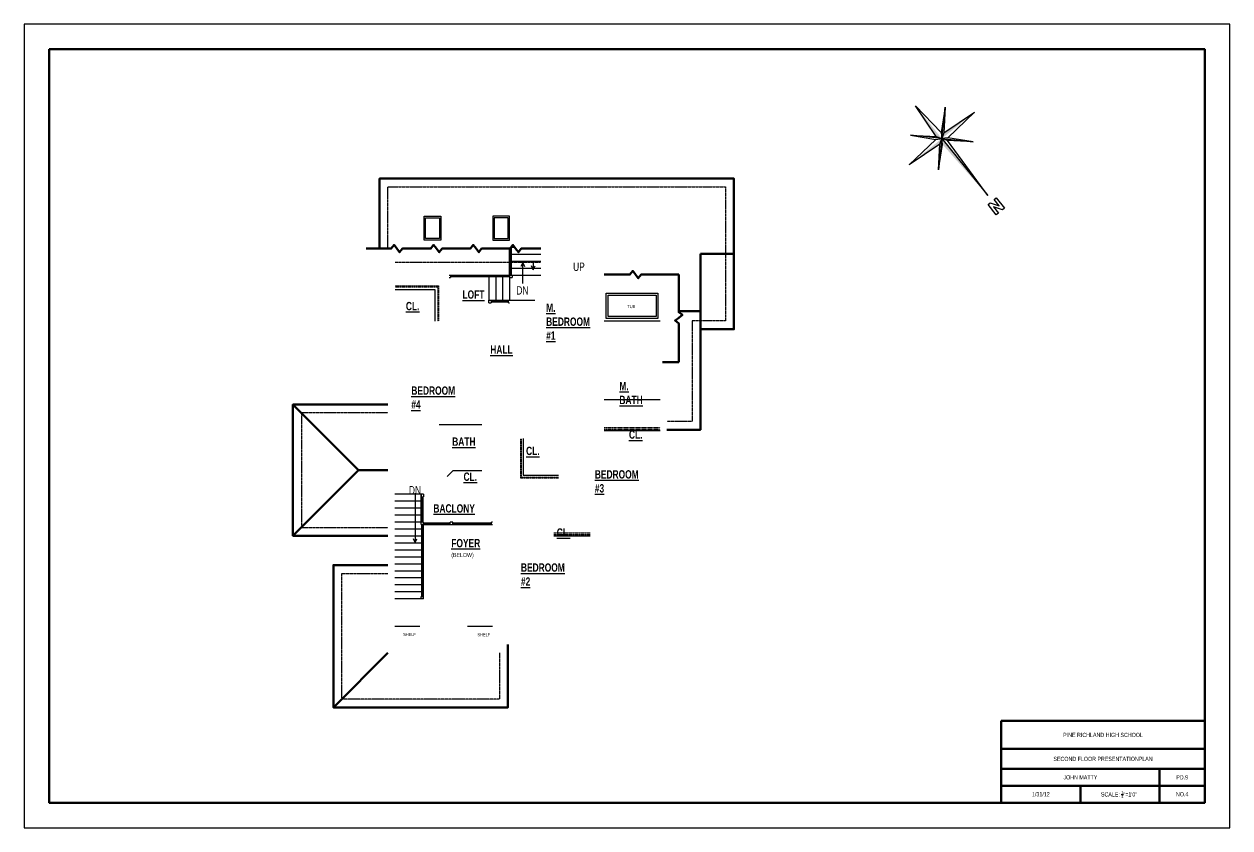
# Model space of a CAD drawing. Header units: inches. Extents: x 43 to 7578, y 1297 to 3809.
# Drawn here: x 1979 to 3707, y 2657 to 3809 of the extents above; entities that cross this region are included whole.
import ezdxf

# ---------------------------------------------------------------- set-up
doc = ezdxf.new("R2010")
doc.units = ezdxf.units.IN
doc.header["$LTSCALE"] = 0.5
doc.header["$MEASUREMENT"] = 0
doc.linetypes.add('DASHED', pattern=[0.75, 0.5, -0.25])
doc.linetypes.add('HIDDEN2', pattern=[0.1875, 0.125, -0.0625])
doc.layers.add('A-Anno-Note', color=231, linetype='Continuous', lineweight=25)
doc.layers.add('P-Flor-Fixt', color=131, linetype='Continuous', lineweight=25)
doc.styles.add('Annotative', font='romans.shx', dxfattribs={"width": 0.75})
doc.styles.get("Standard").update_dxf_attribs({"font": 'romans.shx', "width": 0.75})

# ---------------------------------------------------------------- blocks, each defined once
blk = doc.blocks.new('Anno_North_K_Metric')
at = {"color": 0, "linetype": 'ByBlock', "lineweight": -2}
for p, q in [((-0.5, 0.83), (0, 6.67)), ((0.5, 0.83), (0, 6.67)), ((0, 0), (-3.54, 3.54)), ((-3.54, 3.54), (-0.83, 0.5)), ((0, 0), (-3.54, 3.54)), ((-3.54, 3.54), (-0.5, 0.83)), ((0, 0), (3.54, 3.54)), ((0, 0), (3.54, 3.54)), ((3.54, 3.54), (0.5, 0.83)), ((3.54, 3.54), (0.83, 0.5)), ((-0.83, 0.5), (-6.67, 0)), ((-0.83, -0.5), (-6.67, 0)), ((0, 0), (-3.54, -3.54)), ((0, 0), (-3.54, -3.54)), ((-0.83, 0.5), (0, 0)), ((-0.83, -0.5), (0, 0)), ((-0.83, -0.5), (0, 0)), ((-0.5, 0.83), (0, 0)), ((-0.5, 0.83), (0, 0)), ((-0.5, -0.83), (0, 0)), ((0.5, 0.83), (0, 0)), ((0.83, 0.5), (0, 0)), ((0.83, 0.5), (0, 0)), ((0.83, 0.5), (0, 0)), ((0, 0), (11.67, 0)), ((0, 0), (3.54, -3.54)), ((0, 0), (3.54, -3.54)), ((0, 0), (0, 0)), ((0, 0), (0, 0)), ((0, 0), (0, 0)), ((0, 0), (0, 0)), ((0, 0), (0, 0)), ((0, 0), (0, 0)), ((0, 0), (0, 0)), ((0, 0), (0, 0)), ((0.5, -0.83), (0, 0)), ((0, 0), (0, 0)), ((0, 0), (0, 0)), ((0, 0), (0, 0)), ((0, 0), (0, 0)), ((0.5, -0.83), (0, 0)), ((0, 0), (0, 0)), ((0, 0), (0, 0)), ((0, 0), (0, 0)), ((0, 0), (0, 0)), ((0.83, -0.5), (0, 0)), ((11.67, 0), (0.83, 0.5)), ((12.79, 0.41), (12.79, 0.83)), ((12.79, 0.83), (14.89, 0.83)), ((14.05, 0.41), (12.79, 0.41)), ((12.79, -0.43), (14.05, 0.41)), ((14.89, 0.41), (13.63, -0.43)), ((14.89, 0.83), (14.89, 0.41)), ((-3.54, -3.54), (-0.83, -0.5)), ((-3.54, -3.54), (-0.5, -0.83)), ((-0.5, -0.83), (0, -6.67)), ((0.5, -0.83), (0, -6.67)), ((3.54, -3.54), (0.5, -0.83)), ((3.54, -3.54), (0.83, -0.5)), ((12.79, -0.85), (12.79, -0.43)), ((14.89, -0.85), (12.79, -0.85)), ((13.63, -0.43), (14.89, -0.43)), ((14.89, -0.43), (14.89, -0.85))]:
    blk.add_line(p, q, dxfattribs=at)
for points in [[(0, 6.67), (0, 0), (-0.5, 0.83)], [(-3.54, 3.54), (0, 0), (-0.5, 0.83)], [(3.54, 3.54), (0, 0), (0.83, 0.5)], [(-6.67, 0), (0, 0), (-0.83, -0.5)], [(-3.54, -3.54), (0, 0), (-0.83, -0.5)], [(0, 0), (11.67, 0), (0.83, -0.5)], [(0, -6.67), (0, 0), (0.5, -0.83)], [(3.54, -3.54), (0, 0), (0.5, -0.83)]]:
    blk.add_solid(points, dxfattribs=at)

msp = doc.modelspace()

# ---------------------------------------------------------------- linework, layer by layer
for p, q in [((2674.42931, 3449.23944), (2674.42931, 3487.42628)), ((2674.42931, 3479.23944), (2675.42931, 3479.23944)), ((2675.42931, 3449.23944), (2675.42931, 3487.93987)), ((2676.92931, 3449.23944), (2676.92931, 3489.90987)), ((2676.92931, 3489.23944), (2681.67703, 3489.23944)), ((2676.92931, 3479.23944), (2718.92931, 3479.23944)), ((2602.35089, 3467.63443), (2602.41869, 3467.73944)), ((2674.42931, 3469.23944), (2675.42931, 3469.23944)), ((2674.42931, 3459.23944), (2675.42931, 3459.23944)), ((2676.92931, 3469.23944), (2718.92931, 3469.23944)), ((2676.92931, 3459.23944), (2718.92931, 3459.23944)), ((2693.10066, 3467.0875), (2695.63637, 3461.64966)), ((2708.36293, 3457.10164), (2705.82722, 3462.53948)), ((2708.36293, 3469.71232), (2708.36293, 3457.10164)), ((2708.36293, 3457.10164), (2710.89864, 3462.53948)), ((2587.92931, 3449.23944), (2704.42931, 3449.23944)), ((2587.92931, 3445.73944), (2589.67931, 3445.73944)), ((2589.67931, 3449.23944), (2589.67931, 3445.73944)), ((2674.42931, 3448.23944), (2589.67931, 3448.23944)), ((2674.42931, 3446.73944), (2589.67931, 3446.73944)), ((2644.42931, 3449.23944), (2644.42931, 3445.73944)), ((2644.42931, 3445.73944), (2644.42931, 3413.23944)), ((2654.42931, 3449.23944), (2654.42931, 3448.23944)), ((2654.42931, 3446.73944), (2654.42931, 3413.23944)), ((2664.42931, 3449.23944), (2664.42931, 3448.23944)), ((2664.42931, 3446.73944), (2664.42931, 3413.23944)), ((2674.42931, 3449.23944), (2718.92931, 3449.23944)), ((2674.42931, 3449.23944), (2674.42931, 3445.73944)), ((2674.42931, 3446.73944), (2674.42931, 3413.23944)), ((2674.42931, 3445.73944), (2677.92931, 3445.73944)), ((2677.92931, 3449.23944), (2677.92931, 3445.73944)), ((2644.42931, 3409.73944), (2644.42931, 3413.23944)), ((2644.42931, 3413.23944), (2710.42931, 3413.23944)), ((2644.42931, 3409.73944), (2647.92931, 3409.73944)), ((2647.92931, 3413.23944), (2647.92931, 3409.73944)), ((2672.67931, 3412.23944), (2647.92931, 3412.23944)), ((2672.67931, 3410.73944), (2647.92931, 3410.73944)), ((2654.42931, 3412.23944), (2654.42931, 3410.73944)), ((2664.42931, 3412.23944), (2664.42931, 3410.73944)), ((2672.67931, 3409.73944), (2672.67931, 3413.23944)), ((2672.67931, 3409.73944), (2674.42931, 3409.73944)), ((2889.92931, 3383.31537), (2809.92931, 3383.31537)), ((2889.92931, 3270.45046), (2809.92931, 3270.45046)), ((2573.42931, 3235.23944), (2634.42931, 3235.23944)), ((2809.92931, 3226.73944), (2889.92931, 3226.73944)), ((2592.90611, 3168.73944), (2584.84375, 3160.67708)), ((2634.42931, 3168.73944), (2592.90611, 3168.73944)), ((2550.92931, 3135.23944), (2509.92931, 3135.23944)), ((2547.42931, 3135.23944), (2547.42931, 3131.73944)), ((2547.42931, 3095.23944), (2547.42931, 3135.23944)), ((2547.42931, 3131.73944), (2550.92931, 3131.73944)), ((2548.42931, 3131.73944), (2548.42931, 3095.23944)), ((2549.92931, 3131.73944), (2549.92931, 3095.23944)), ((2550.92931, 3135.23944), (2550.92931, 3131.73944)), ((2547.42931, 3125.23944), (2509.92931, 3125.23944)), ((2547.42931, 3115.23944), (2509.92931, 3115.23944)), ((2547.42931, 3105.23944), (2509.92931, 3105.23944)), ((2548.42931, 3095.23944), (2509.92931, 3095.23944)), ((2550.92931, 3095.23944), (2547.42931, 3095.23944)), ((2547.42931, 3091.73944), (2547.42931, 3095.23944)), ((2550.92931, 3095.23944), (2549.92931, 3095.23944)), ((2550.92931, 3091.73944), (2550.92931, 3095.23944)), ((2592.92931, 3095.23944), (2589.42931, 3095.23944)), ((2589.42931, 3091.73944), (2589.42931, 3095.23944)), ((2592.92931, 3091.73944), (2592.92931, 3095.23944)), ((2649.94801, 3095.23944), (2648.19801, 3095.23944)), ((2648.19801, 3091.73944), (2648.19801, 3095.23944)), ((2548.42931, 3085.23944), (2509.92931, 3085.23944)), ((2548.42931, 2988.73945), (2548.42931, 3091.73944)), ((2549.92931, 2988.73945), (2549.92931, 3091.73944)), ((2550.92931, 3085.23944), (2549.92931, 3085.23944)), ((2550.92931, 2985.23944), (2550.92931, 3091.73944)), ((2548.42931, 3075.23944), (2509.92931, 3075.23944)), ((2548.42931, 3065.23944), (2509.92931, 3065.23944)), ((2539.08057, 3066.09467), (2541.61628, 3071.53252)), ((2550.92931, 3075.23944), (2549.92931, 3075.23944)), ((2550.92931, 3065.23944), (2549.92931, 3065.23944)), ((2737.95059, 3075.73944), (2789.92931, 3075.73944)), ((2548.42931, 3055.23944), (2509.92931, 3055.23944)), ((2548.42931, 3045.23944), (2509.92931, 3045.23944)), ((2550.92931, 3055.23944), (2549.92931, 3055.23944)), ((2550.92931, 3045.23945), (2549.92931, 3045.23945)), ((2550.92931, 3045.23944), (2549.92931, 3045.23944)), ((2548.42931, 3035.23944), (2509.92931, 3035.23944)), ((2548.42931, 3025.23944), (2509.92931, 3025.23944)), ((2550.92931, 3035.23944), (2549.92931, 3035.23944)), ((2550.92931, 3025.23944), (2549.92931, 3025.23944)), ((2548.42931, 3015.23944), (2509.92931, 3015.23944)), ((2550.92931, 3015.23944), (2549.92931, 3015.23944)), ((2550.92931, 3015.23944), (2549.92931, 3015.23944)), ((2548.42931, 3005.23944), (2509.92931, 3005.23944)), ((2548.42931, 2995.23944), (2509.92931, 2995.23944)), ((2550.92931, 3005.23944), (2549.92931, 3005.23944)), ((2550.92931, 2995.23944), (2549.92931, 2995.23944)), ((2550.92931, 2985.23944), (2509.92931, 2985.23944)), ((2547.42931, 2988.73945), (2550.92931, 2988.73945)), ((2547.42931, 2985.23945), (2547.42931, 2988.73945)), ((2545.92931, 2945.73944), (2509.92931, 2945.73944)), ((2649.94801, 2945.73944), (2613.92931, 2945.73944))]:
    msp.add_line(p, q)
at = {"lineweight": 50}
for p, q in [((2947.92931, 3479.73944), (2995.92931, 3479.73944)), ((2947.92931, 3479.73944), (2947.92931, 3371.73944)), ((2947.92931, 3397.88364), (2916.79935, 3397.88364)), ((2363.92931, 3263.73944), (2457.92931, 3169.73944)), ((2363.92931, 3075.73944), (2457.92931, 3169.73944)), ((2499.92931, 3169.73944), (2457.92931, 3169.73944)), ((2421.92931, 2829.73944), (2499.92931, 2907.73944))]:
    msp.add_line(p, q, dxfattribs=at)
at = {"linetype": 'DASHED'}
msp.add_line((2510.42931, 3467.73944), (2718.92931, 3467.73944), dxfattribs=at)
at = {"lineweight": 70}
for p, q in [((2916.79935, 3324.47522), (2893.42931, 3324.47522)), ((3670.61536, 2810.36549), (3379.01536, 2810.36549)), ((3379.01536, 2810.36549), (3379.01536, 2693.07749)), ((3379.01536, 2770.18949), (3670.61536, 2770.18949)), ((3379.01536, 2741.67749), (3670.61536, 2741.67749)), ((3605.81536, 2717.37749), (3605.81536, 2741.67749)), ((3379.01536, 2717.37749), (3670.61536, 2717.37749)), ((3492.41536, 2693.07749), (3492.41536, 2717.37749)), ((3605.81536, 2693.07749), (3605.81536, 2717.37749))]:
    msp.add_line(p, q, dxfattribs=at)
at = {"linetype": 'HIDDEN2'}
for p, q in [((2809.92931, 3230.73944), (2889.92931, 3230.73944)), ((2809.92931, 3228.73944), (2889.92931, 3228.73944)), ((2737.95059, 3079.73944), (2789.92931, 3079.73944)), ((2737.95059, 3077.73944), (2789.92931, 3077.73944))]:
    msp.add_line(p, q, dxfattribs=at)
for points in [[(1978.61536, 3809.07749), (1978.61536, 2657.07749), (3706.61536, 2657.07749), (3706.61536, 3809.07749)], [(2551.92931, 3533.64146), (2575.92931, 3533.64146), (2575.92931, 3499.64146), (2551.92931, 3499.64146)], [(2553.92931, 3531.64146), (2573.92931, 3531.64146), (2573.92931, 3501.64146), (2553.92931, 3501.64146)], [(2674.42931, 3533.64146), (2650.42931, 3533.64146), (2650.42931, 3499.64146), (2674.42931, 3499.64146)], [(2672.42931, 3531.64146), (2652.42931, 3531.64146), (2652.42931, 3501.64146), (2672.42931, 3501.64146)]]:
    msp.add_lwpolyline(points, close=True)
at = {"lineweight": 70}
msp.add_lwpolyline([(2014.61536, 3773.07749), (2014.61536, 2693.07749), (3670.61536, 2693.07749), (3670.61536, 3773.07749)], close=True, dxfattribs=at)
at = {"lineweight": 50}
for points in [[(2487.92931, 3487.92628), (2487.92931, 3587.73944), (2995.92931, 3587.73944), (2995.92931, 3371.73944), (2947.92931, 3371.73944), (2947.92931, 3227.73944), (2899.92931, 3227.73944)], [(2499.92931, 3263.73944), (2363.92931, 3263.73944), (2363.92931, 3075.73944), (2499.92931, 3075.73944)], [(2671.94801, 2919.73944), (2671.94801, 2829.73944), (2421.92931, 2829.73944), (2421.92931, 3033.73944), (2499.92931, 3033.73944)]]:
    msp.add_lwpolyline(points, dxfattribs=at)
at = {"linetype": 'DASHED'}
for points in [[(2499.92931, 3487.92628), (2499.92931, 3575.73944), (2983.92931, 3575.73944), (2983.92931, 3383.73944), (2935.92931, 3383.73944), (2935.92931, 3239.73944), (2899.92931, 3239.73944)], [(2499.92931, 3251.73944), (2375.92931, 3251.73944), (2375.92931, 3087.73944), (2499.92931, 3087.73944)], [(2659.94801, 2907.73944), (2659.94801, 2841.73944), (2433.92931, 2841.73944), (2433.92931, 3021.73944), (2499.92931, 3021.73944)]]:
    msp.add_lwpolyline(points, dxfattribs=at)
at = {"lineweight": 70}
for points in [[(2468.60861, 3487.42628), (2504.78542, 3487.42628), (2508.7951, 3492.69233), (2512.80478, 3487.42628), (2516.81446, 3482.16024), (2520.82414, 3487.42628), (2541.18025, 3487.42628), (2561.53636, 3487.42628), (2565.54604, 3492.69233), (2569.55572, 3487.42628), (2573.5654, 3482.16024), (2577.57508, 3487.42628), (2597.9312, 3487.42628), (2618.28731, 3487.42628), (2622.29699, 3492.69233), (2626.30667, 3487.42628), (2630.31635, 3482.16024), (2634.32603, 3487.42628), (2654.68214, 3487.42628), (2675.03825, 3487.42628), (2679.04793, 3492.69233), (2683.05761, 3487.42628), (2687.06729, 3482.16024), (2691.07697, 3487.42628), (2718.92931, 3487.42628)], [(2809.92931, 3450.17906), (2820.76059, 3450.17906), (2846.78903, 3450.17906), (2850.79871, 3455.44511), (2854.80839, 3450.17906), (2858.81807, 3444.91302), (2862.82775, 3450.17906), (2893.33224, 3450.17906), (2916.79935, 3450.17906)], [(2916.79935, 3324.47522), (2916.79935, 3354.14031), (2916.79935, 3380.16874), (2911.5333, 3384.17842), (2916.79935, 3388.1881), (2922.06539, 3392.19778), (2916.79935, 3396.20746), (2916.79935, 3426.71196), (2916.79935, 3450.17906)]]:
    msp.add_lwpolyline(points, dxfattribs=at)
for points in [[(2693.10066, 3437.0875), (2693.10066, 3467.0875), (2690.56495, 3461.64966)], [(2510.42931, 3428.73944), (2567.42931, 3428.73944), (2567.42931, 3383.23944)], [(2693.92931, 3215.23944), (2693.92931, 3162.73944), (2744.42931, 3162.73944)], [(2539.08057, 3136.91947), (2539.08057, 3066.09467), (2536.54486, 3071.53252)], [(2550.92931, 3094.23943), (2589.42931, 3094.23944)], [(2592.92931, 3094.23944), (2648.19801, 3094.23944)], [(2547.42931, 3091.73944), (2635.92931, 3091.73944), (2649.94801, 3091.73944)], [(2550.92931, 3092.73943), (2589.42931, 3092.73944)], [(2592.92931, 3092.73944), (2648.19801, 3092.73944)]]:
    msp.add_lwpolyline(points)
at = {"linetype": 'HIDDEN2'}
for points in [[(2510.42931, 3433.73944), (2572.42931, 3433.73944), (2572.42931, 3383.23944)], [(2510.42931, 3432.73944), (2571.42931, 3432.73944), (2571.42931, 3383.23944)], [(2689.92931, 3215.23944), (2689.92931, 3158.73944), (2744.42931, 3158.73944)], [(2690.92931, 3215.23944), (2690.92931, 3159.73944), (2744.42931, 3159.73944)]]:
    msp.add_lwpolyline(points, dxfattribs=at)
at = {"layer": 'P-Flor-Fixt'}
for points in [[(2812.92931, 3423.31537), (2886.92931, 3423.31537), (2886.92931, 3387.31537), (2812.92931, 3387.31537)], [(2815.42931, 3420.81537), (2884.42931, 3420.81537), (2884.42931, 3389.81537), (2815.42931, 3389.81537)]]:
    msp.add_lwpolyline(points, close=True, dxfattribs=at)

# ---------------------------------------------------------------- block references
at = {"layer": 'A-Anno-Note', "color": 7, "xscale": 8.999999999999957, "yscale": 8.999999999999957, "zscale": 8.999999999999957, "rotation": 308.8202676105928}
msp.add_blockref('Anno_North_K_Metric', (3293.79776, 3645.05938), dxfattribs=at)

# ---------------------------------------------------------------- texts
at = {"char_height": 12, "attachment_point": 5, "style": 'Annotative'}
for s, width, insert in [('{\\fCityBlueprint|b0|i0|c2|p2;UP}', 7.21875, (2773.71834, 3461.28641)), ('{\\fCityBlueprint|b0|i0|c2|p2;DN}', 14.4375, (2692.73266, 3427.46944)), ('{\\fCityBlueprint|b0|i0|c2|p2;DN}', 14.4375, (2538.71258, 3141.12513))]:
    msp.add_mtext_dynamic_manual_height_columns(s, width=width, gutter_width=22.5, heights=[0], dxfattribs=dict(at, insert=insert)).dxf.set("width", 28.875)
at = {"attachment_point": 1, "style": 'Annotative'}
for s, width, insert, char_height in [('{\\fCityBlueprint|b1|i0|c2|p2;\\LLOFT}', 8.8367427, (2606.81589, 3427.51555), 12), ('{\\fCityBlueprint|b1|i0|c2|p2;\\LCL.}', 4.5, (2525.72772, 3410.95206), 12), ('{\\fCityBlueprint|b1|i0|c2|p2;\\LM. BEDROOM #1}', 73.4007215, (2726.77896, 3408.62173), 12), ('{\\fCityBlueprint|b0|i0|c2|p2;TUB}', 6.5834546, (2843.10474, 3406.47136), 4.5), ('{\\fCityBlueprint|b1|i0|c2|p2;\\LHALL}', 8.8367427, (2646.75038, 3348.56881), 12), ('{\\fCityBlueprint|b1|i0|c2|p2;\\LBEDROOM #4}', 64.0447443, (2533.49728, 3289.81073), 12), ('{\\fCityBlueprint|b1|i0|c2|p2;\\LM. BATH}', 35.3305504, (2831.68492, 3296.3788), 12), ('{\\fCityBlueprint|b1|i0|c2|p2;\\LBATH}', 9.3391969, (2592.13112, 3216.65269), 12), ('{\\fCityBlueprint|b1|i0|c2|p2;\\LCL.}', 4.5, (2845.39234, 3226.82741), 12), ('{\\fCityBlueprint|b1|i0|c2|p2;\\LCL.}', 4.5, (2697.98472, 3203.38955), 12), ('{\\fCityBlueprint|b1|i0|c2|p2;\\LCL.}', 4.5, (2608.35583, 3166.42991), 12), ('{\\fCityBlueprint|b1|i0|c2|p2;\\LBEDROOM #3}', 63.6449546, (2796.51715, 3169.76828), 12), ('{\\fCityBlueprint|b1|i0|c2|p2;\\LBACLONY}', 4.5, (2565.12891, 3120.97298), 12), ('{\\fCityBlueprint|b1|i0|c2|p2;\\LCL.}', 4.5, (2741.94199, 3086.48355), 12), ('{\\fCityBlueprint|b1|i0|c2|p2;\\LFOYER \\fCityBlueprint|b0|i0|c2|p2;\\H0.5x;\\l(BELOW)}', 28.8221438, (2590.81311, 3071.2376), 12), ('{\\fCityBlueprint|b1|i0|c2|p2;\\LBEDROOM #2}', 68.183116, (2690.61519, 3036.21067), 12), ('{\\fCityBlueprint|b0|i0|c2|p2;SHELF}', 10.4928831, (2521.78694, 2936.48937), 4.5), ('{\\fCityBlueprint|b0|i0|c2|p2;SHELF}', 10.4928831, (2628.34549, 2936.19911), 4.5)]:
    msp.add_mtext_dynamic_manual_height_columns(s, width=width, gutter_width=22.5, heights=[0], dxfattribs=dict(at, insert=insert, char_height=char_height))
at = {"color": 7, "char_height": 6.075, "attachment_point": 5}
for s, width, insert in [('{\\fCityBlueprint|b0|i0|c2|p2;PINE RICHLAND HIGH SCHOOL}', 125.360318, (3524.81536, 2790.27749)), ('{\\fCityBlueprint|b0|i0|c2|p2;SECOND FLOOR PRESENTATIONPLAN}', 115.9333292, (3524.81536, 2755.93349)), ('{\\fCityBlueprint|b0|i0|c2|p2;JOHN MATTY}', 58.5197, (3492.41536, 2729.52749)), ('{\\fCityBlueprint|b0|i0|c2|p2;PD.9}', 0.2333352, (3638.21536, 2729.52749)), ('{\\fCityBlueprint|b0|i0|c2|p2;1/31/12}', 0.3315574, (3435.71536, 2705.22749)), ('\\A1;{\\fCityBlueprint|b0|i0|c2|p2;SCALE: \\H0.7x;\\S1/4;\\H1.4286x;"=1\'0"}', 76.2026687, (3547.80923, 2705.07486)), ('{\\fCityBlueprint|b0|i0|c2|p2;NO.4}', 0.2333352, (3638.21536, 2705.22749))]:
    msp.add_mtext_dynamic_manual_height_columns(s, width=width, gutter_width=1, heights=[0], dxfattribs=dict(at, insert=insert))

doc.saveas('drawing.dxf')
